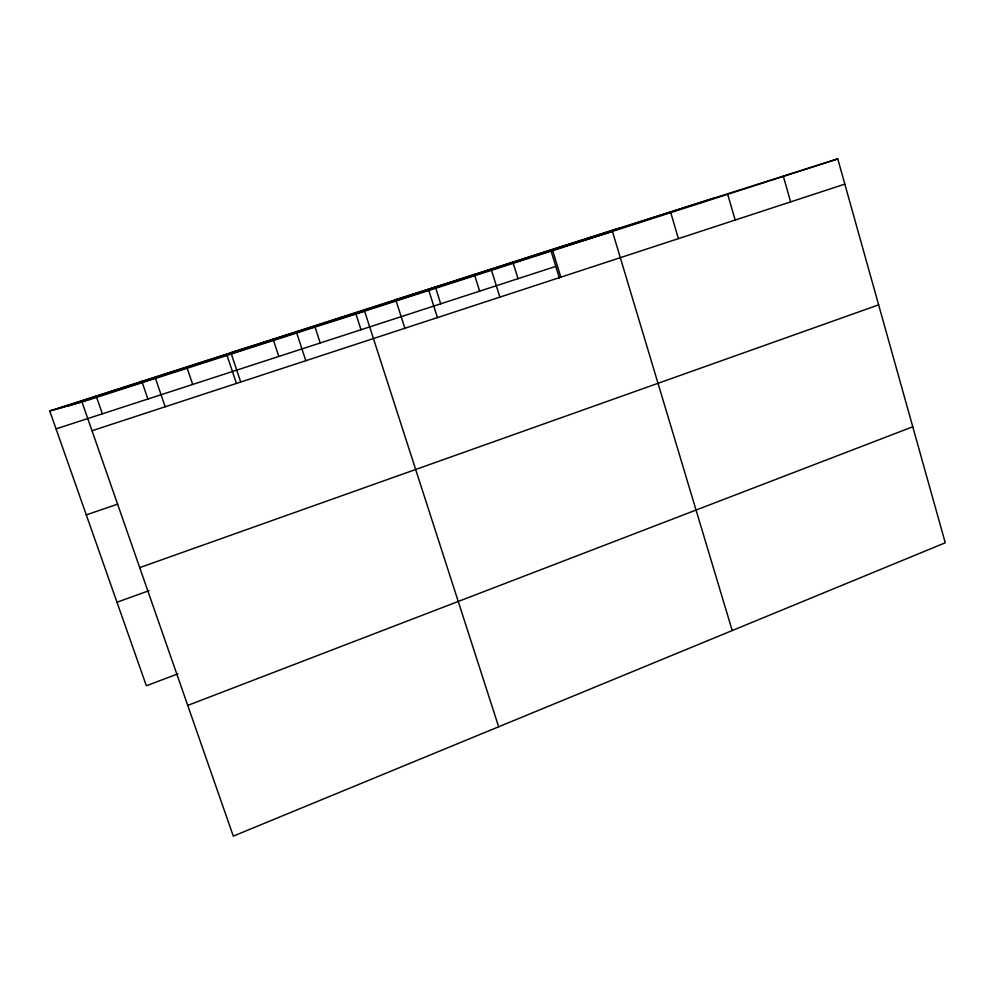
<?xml version="1.0" encoding="UTF-8"?>
<svg xmlns="http://www.w3.org/2000/svg" width="995" height="995" viewBox="0 0 995 995"><rect width="100%" height="100%" fill="white"/><g stroke="black" fill="none" stroke-linecap="round" stroke-linejoin="round"><path stroke-width="1.49" d="M187.744 705.418L912.776 426.768M177.993 673.826L146.352 685.779L49.75 410.947L550.732 249.882L837.765 158.877L945.25 542.785L233.29 836.123L82.013 402.067L49.75 410.947M116.975 602.224L149.014 590.682M139.71 567.623L878.635 304.856M86.279 514.888L117.721 504.117M92.013 430.748L844.842 184.125M56.056 428.882L555.782 266.399M57.349 408.858L621.067 227.581M67.797 405.985L714.995 197.794M82.013 402.067L837.765 158.877M96.179 396.022L102.361 413.82M141.837 381.334L147.894 399.02M155.494 378.423L165.182 406.781M186.737 366.906L192.682 384.456M240.666 381.869L230.902 352.703L364.593 311.136L498.669 726.785M227.034 355.402L236.424 383.436M273.09 339.133L278.824 356.446M296.709 332.977L305.826 360.7M314.619 325.788L320.241 342.989M355.489 312.641L361.011 329.731M404.953 328.512L395.736 299.706L612.422 231.387L732.221 630.556M435.375 286.958L440.698 303.823M428.845 290.465L437.427 317.592M474.404 274.409L479.64 291.162M491.518 270.292L499.876 297.132M512.86 262.058L517.997 278.687M552.698 250.616L560.807 277.17M550.732 249.882L559.377 278.165M670.742 212.619L678.416 238.651M727.706 194.299L735.168 220.057M783.376 176.389L790.639 201.885"/></g></svg>
